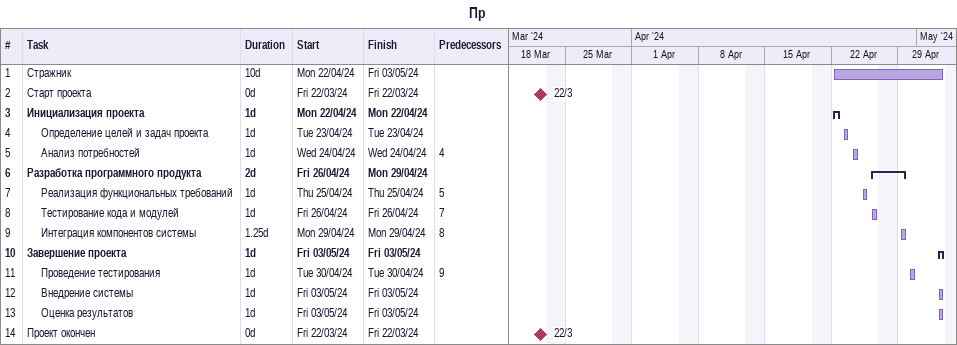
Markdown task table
Пр

| ID | Level | Task | Duration | Start | Finish | Predecessors |
|---|---|---|---|---|---|---|
| 1 | 1 | Стражник | 10d | 2024-04-22 | 2024-05-03 |  |
| 2 | 1 | Старт проекта | 0d | 2024-03-22 | 2024-03-22 |  |
| 3 | 1 | **Инициализация проекта** | 1d | 2024-04-22 | 2024-04-22 |  |
| 4 | 2 | Определение целей и задач проекта | 1d | 2024-04-23 | 2024-04-23 |  |
| 5 | 2 | Анализ потребностей | 1d | 2024-04-24 | 2024-04-24 | 4 |
| 6 | 1 | **Разработка программного продукта** | 2d | 2024-04-26 | 2024-04-29 |  |
| 7 | 2 | Реализация функциональных требований | 1d | 2024-04-25 | 2024-04-25 | 5 |
| 8 | 2 | Тестирование кода и модулей | 1d | 2024-04-26 | 2024-04-26 | 7 |
| 9 | 2 | Интеграция компонентов системы | 1.25d | 2024-04-29 | 2024-04-29 | 8 |
| 10 | 1 | **Завершение проекта** | 1d | 2024-05-03 | 2024-05-03 |  |
| 11 | 2 | Проведение тестирования | 1d | 2024-04-30 | 2024-04-30 | 9 |
| 12 | 2 | Внедрение системы | 1d | 2024-05-03 | 2024-05-03 |  |
| 13 | 2 | Оценка результатов | 1d | 2024-05-03 | 2024-05-03 |  |
| 14 | 1 | Проект окончен | 0d | 2024-03-22 | 2024-03-22 |  |
